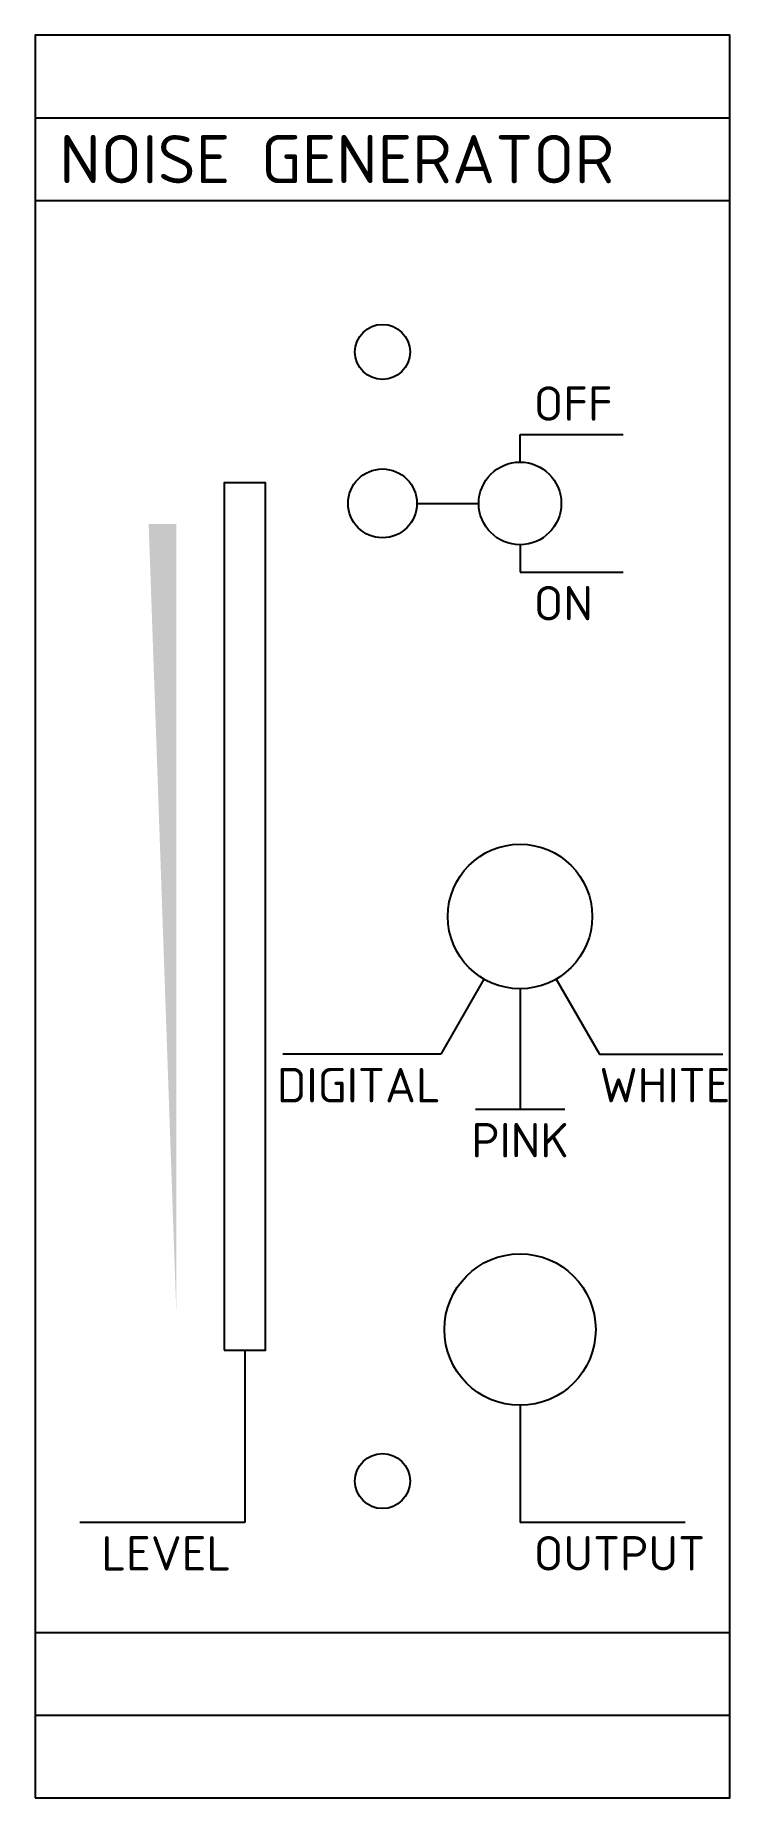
# Model space of a CAD drawing. Header units: millimetres. Extents: x 0 to 50, y 0 to 128.
import ezdxf
from ezdxf.enums import TextEntityAlignment as Align

# ---------------------------------------------------------------- set-up
doc = ezdxf.new("R2010")
doc.units = ezdxf.units.MM
doc.header["$LTSCALE"] = 10
doc.header["$MEASUREMENT"] = 0
doc.layers.get('0').update_dxf_attribs({"linetype": 'CONTINUOUS'})
doc.layers.add('FRONT_PANEL', color=7, linetype='CONTINUOUS')
doc.styles.add('ISO', font='isocpeur.ttf')

msp = doc.modelspace()

# ---------------------------------------------------------------- linework, layer by layer
at = {"color": 3}
for p, q in [((0, 122), (50.5, 122)), ((0, 116), (50.5, 116)), ((35.25, 99), (42.75, 99)), ((35.25, 97), (35.25, 99)), ((27.75, 94), (32.25, 94)), ((35.25, 91), (35.25, 89)), ((35.25, 89), (42.75, 89)), ((32.62, 59.45), (29.48, 54)), ((37.88, 59.45), (41.02, 54)), ((35.25, 58.75), (35.25, 50)), ((29.48, 54), (18, 54)), ((41.02, 54), (50, 54)), ((32, 50), (38.5, 50)), ((15.25, 32.5), (15.25, 20)), ((35.25, 28.5), (35.25, 20)), ((15.25, 20), (3.25, 20)), ((47.25, 20), (35.25, 20)), ((0, 12), (50.5, 12)), ((0, 6), (50.5, 6))]:
    msp.add_line(p, q, dxfattribs=at)
for points in [[(0, 0), (50.5, 0), (50.5, 128), (0, 128)], [(13.75, 32.5), (16.75, 32.5), (16.75, 95.5), (13.75, 95.5)]]:
    msp.add_lwpolyline(points, close=True, dxfattribs=at)
for centre, radius in [((25.25, 105), 2), ((25.25, 94), 2.5), ((35.25, 94), 3), ((35.25, 64), 5.25), ((35.25, 34), 5.5), ((25.25, 23), 2)]:
    msp.add_circle(centre, radius, dxfattribs=at)
msp.add_solid([(10.25, 35.5), (10.25, 92.5), (8.25, 92.5)], dxfattribs=at)
at = {"layer": 'FRONT_PANEL', "color": 3}
msp.add_line((35.25, 28.5), (35.25, 28.5), dxfattribs=at)

# ---------------------------------------------------------------- texts
at = {"color": 2, "style": 'ISO'}
msp.add_text('NOISE GENERATOR', height=3.5, dxfattribs=at).set_placement((1.75, 119), align=Align.MIDDLE_LEFT)
at = {"color": 7, "style": 'ISO'}
for s, p in [('OFF', (36.25, 100)), ('ON', (36.25, 85.5)), ('WHITE', (41.02, 50.5)), ('OUTPUT', (36.25, 16.5))]:
    msp.add_text(s, height=2.5, dxfattribs=at).set_placement(p)
for s, p in [('DIGITAL', (29.48, 50.5)), ('LEVEL', (14.25, 16.5))]:
    msp.add_text(s, height=2.5, dxfattribs=at).set_placement(p, align=Align.RIGHT)
msp.add_text('PINK', height=2.5, dxfattribs=at).set_placement((35.25, 46.5), align=Align.CENTER)

doc.saveas('drawing.dxf')
